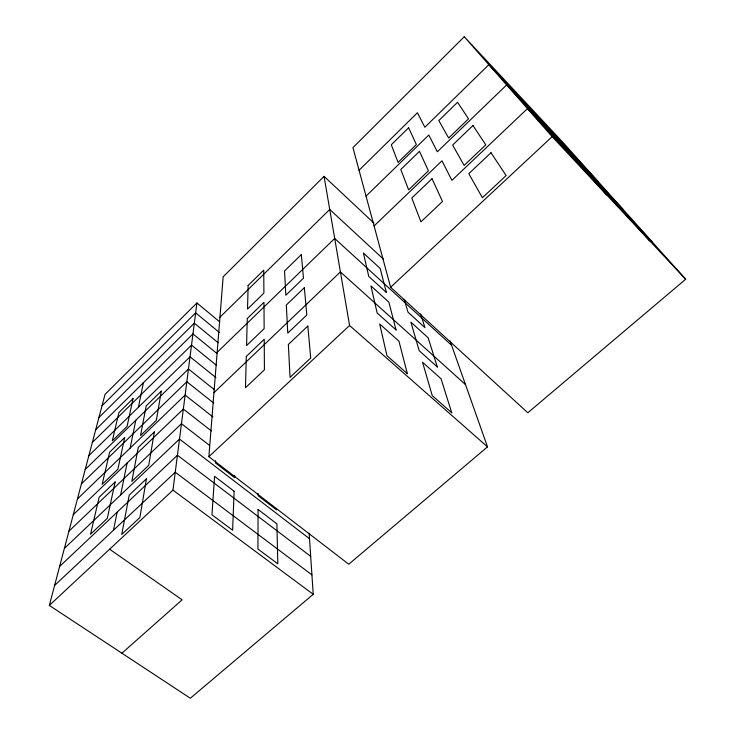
<?xml version="1.0" encoding="UTF-8"?>
<svg xmlns="http://www.w3.org/2000/svg" width="735" height="735" viewBox="0 0 735 735"><rect width="100%" height="100%" fill="white"/><g stroke="black" fill="none" stroke-linecap="round" stroke-linejoin="round"><path stroke-width="1.1" d="M258.15 493.442L258.141 495.721L276.59 509.897M234.731 475.426L234.64 477.676L215.493 462.958L215.649 460.67M450.077 340.994L487.516 446.862L348.776 564.223L208.878 456.674L223.155 276.819L324.062 176.345L373.94 223.128M309.141 533.132L313.22 594.303L190.337 698.25L49.328 605.429L172.964 490.153L196.916 302.939L219.701 321.893M113.484 530.211L117.15 512.157M120.632 494.977L127.118 463.013M130.141 448.12L135.791 420.264M138.437 407.218L143.408 382.724M49.328 605.429L105.022 394.429L196.916 302.939M464.272 36.75L352.947 147.597L390.607 287.247L527.813 412.776L685.672 279.236L563.809 143.325L464.272 36.75L552.141 136.655L685.672 279.236M102.036 405.738L195.648 312.853L219.37 332.468M98.931 417.498L194.325 323.17L218.13 342.721M95.706 429.718L192.956 333.91L216.843 353.416M359.057 170.254L417.434 112.74L424.839 127.247L488.839 64.68L598.4 181.903M92.353 442.433L191.523 345.101L216.402 365.295M219.949 317.208L329.73 209.457L383.339 259.051M88.852 455.682L190.025 356.787L215.934 377.652M85.205 469.5L188.463 368.979L214.326 389.66M366.039 196.135L428.808 135.029L437.343 151.777L506.645 84.929L623.216 209.576M81.401 483.906L186.837 381.731L213.766 403.111M217.156 352.341L334.682 238.452L451.593 345.285M77.432 498.955L185.128 395.072L212.957 416.984M73.279 514.693L183.346 409.046L211.395 430.949M374.078 225.957L441.946 160.809L451.915 180.351L527.473 108.605L651.973 241.65M68.934 531.157L181.471 423.691L209.576 445.438M213.958 392.665L340.406 271.913L465.494 384.598M64.377 548.402L179.505 439.071L309.518 538.737M59.608 566.483L177.438 455.231L310.694 556.367M54.592 585.473L175.261 472.237L311.925 574.871M208.878 456.674L349.575 325.504L324.062 176.345M390.607 287.247L552.141 136.655M121.918 653.213L182.124 599.824L109.625 549.201M172.964 490.153L313.22 594.303M349.575 325.504L487.516 446.862M592.024 176.134L559.234 140.21L575.487 158.457M618.594 205.874L582.056 165.816L600.964 187.039M554.411 135.911L522.668 101.09L537.212 117.526M578.463 162.986L543.101 124.169L560.079 143.334M420.64 313.9L424.959 327.626L407.989 312.164L404.232 299.237M258.086 509.493L257.948 549.045L277.812 563.837L276.902 523.834L258.086 509.493M246.298 356.438L245.481 387.731L264.425 369.824L264.214 339.285L246.298 356.438M247.272 318.521L246.574 345.551L264.15 328.674L263.966 302.324L247.272 318.521M248.136 285.492L247.52 309.077L263.902 293.109L263.746 270.14L248.136 285.492M234.125 491.228L232.618 530.192L211.937 514.794L214.574 476.326L234.125 491.228M146.44 478.797L139.88 517.532L121.707 534.501L129.213 495.105L146.44 478.797M154.387 431.923L148.718 465.329L131.822 481.407L138.29 447.404L154.387 431.923M161.287 391.158L156.362 420.255L140.56 435.515L146.201 405.867L161.287 391.158M115.138 481.949L107.31 518.359L90.524 534.235L99.151 497.246L115.138 481.949M124.684 437.555L117.876 469.233L102.165 484.319L109.68 452.108L124.684 437.555M133.044 398.618L127.072 426.438L112.317 440.807L118.923 412.51L133.044 398.618M408.632 127.715L391.286 144.777L398.067 162.398L416.368 144.565L408.632 127.715M301.341 254.595L284.564 270.949L285.823 295.25L303.481 278.188L301.341 254.595M457.556 102.275L438.795 120.568L448.653 138.015L468.526 118.822L457.556 102.275M419.474 151.346L400.796 169.482L408.623 189.841L428.413 170.823L419.474 151.346M304.345 287.688L286.319 305.025L287.771 333.12L306.817 315.003L304.345 287.688M472.963 125.51L452.641 145.061L464.134 165.412L485.78 144.841L472.963 125.51M432.033 178.706L411.793 198.064L420.944 221.851L442.488 201.482L432.033 178.706M307.827 326.055L288.359 344.485L290.049 377.331L310.721 358.019L307.827 326.055M490.989 152.705L468.811 173.69L482.399 197.733L506.149 175.564L490.989 152.705M407.328 373.637L386.959 355.694L379.683 323.979L398.949 341.187L407.328 373.637M451.749 412.776L432.244 395.595L422.551 362.263L441.055 378.782L451.749 412.776M396.046 329.951L377.156 313L370.936 285.887L388.879 302.168L396.046 329.951M437.343 366.995L419.189 350.705L410.883 322.132L428.165 337.806L437.343 366.995M386.38 292.493L368.768 276.452L363.393 253.015L380.17 268.44L386.38 292.493M585.721 171.163L566.979 151.134L606.807 194.894L585.721 171.163M626.597 214.831L608.644 195.657L649.795 240.795L626.597 214.831"/></g></svg>
